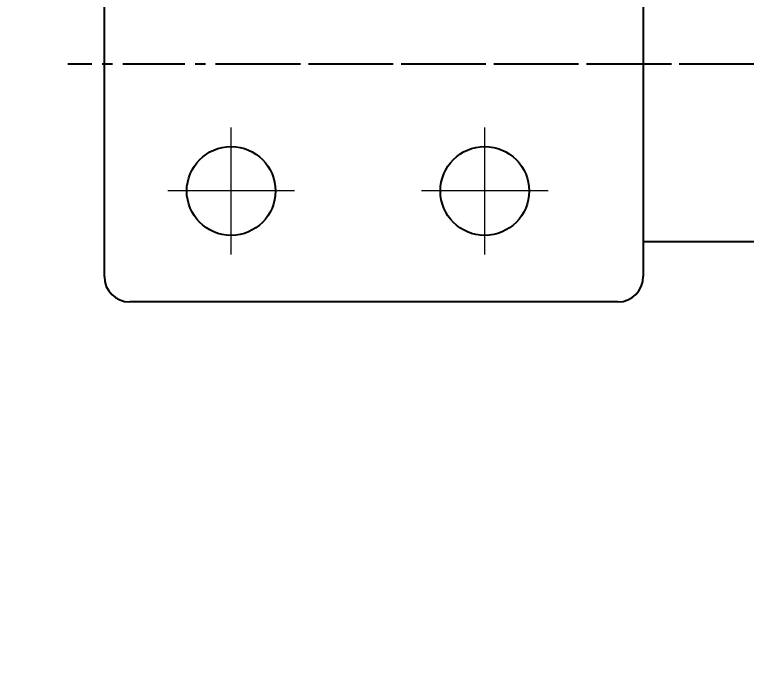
# Model space of a CAD drawing. Header units: inches. Extents: x 198356 to 209798, y -190593 to -183267.
# Drawn here: x 203670.3 to 203785.8, y -184497.5 to -184394.5 of the extents above; entities that cross this region are included whole.
import ezdxf

# ---------------------------------------------------------------- set-up
doc = ezdxf.new("R2010")
doc.units = ezdxf.units.IN
doc.header["$LTSCALE"] = 13
for name, pattern in [('CENTER', [50.8, 31.75, -6.35, 6.35, -6.35]), ('CENTER2', [1.125, 0.75, -0.125, 0.125, -0.125]), ('点画线', [18, 12, -2, 2, -2])]:
    doc.linetypes.add(name, pattern=pattern)
doc.layers.get('0').update_dxf_attribs({"color": 1, "linetype": 'CENTER'})
doc.layers.add('2细实线', color=3, linetype='Continuous', lineweight=20)
doc.layers.add('中心线层', color=1, linetype='点画线', lineweight=18)
doc.layers.add('中心线', color=1, linetype='CENTER2')
doc.layers.add('粗实线', color=4, linetype='Continuous')
doc.styles.get("Standard").update_dxf_attribs({"font": 'gbenor.shx', "bigfont": 'gbcbig.shx'})
doc.dimstyles.new('英寸 1-10', dxfattribs={"dimscale": 14, "dimtxt": 3.5, "dimasz": 2, "dimexe": 1.5, "dimexo": 0.5, "dimgap": 0.5, "dimtad": 1, "dimtoh": 1, "dimdec": 0, "dimdsep": 46, "dimtxsty": 'Standard', "dimcen": 2.5, "dimclrd": 3, "dimclre": 3, "dimclrt": 3, "dimadec": 0, "dimazin": 2, "dimtfac": 1, "dimtdec": 0, "dimtmove": 0, "dimatfit": 2, "dimfxl": 1, "dimarcsym": 0})

# ---------------------------------------------------------------- blocks, each defined once
blk = doc.blocks.new('*D101')
at = {"layer": '2细实线', "color": 3, "linetype": 'ByBlock', "lineweight": -2}
for p, q in [((204482.46, -183812.81), (204702.34, -183812.81)), ((204681.34, -183854.81), (204681.34, -185990.8)), ((204332.46, -186032.8), (204702.34, -186032.8)), ((201100.83, -188826.91), (201100.83, -188994.78)), ((199830.83, -188846.49), (199830.83, -188994.78)), ((201072.83, -188973.78), (199858.83, -188973.78))]:
    blk.add_line(p, q, dxfattribs=at)
at = {"layer": '2细实线', "color": 3, "linetype": 'ByBlock'}
for points in [[(204674.34, -183854.81), (204688.34, -183854.81), (204681.34, -183812.81)], [(204674.34, -185990.8), (204688.34, -185990.8), (204681.34, -186032.8)], [(199858.83, -188969.12), (199858.83, -188978.45), (199830.83, -188973.78)], [(201072.83, -188969.12), (201072.83, -188978.45), (201100.83, -188973.78)]]:
    blk.add_solid(points, dxfattribs=at)
at = {"layer": 'Defpoints', "color": 0, "linetype": 'ByBlock'}
for p in [(204475.46, -183812.81), (204325.46, -186032.8), (204681.34, -186032.8), (201100.83, -188819.91), (199830.83, -188839.49), (199830.83, -188973.78)]:
    blk.add_point(p, dxfattribs=at)
at = {"layer": '2细实线', "color": 3, "linetype": 'ByBlock', "insert": (204636.06, -185152.31), "char_height": 73.5, "attachment_point": 5, "rotation": 90}
blk.add_mtext('2220 [87]', dxfattribs=at)
at = {"layer": '2细实线', "color": 3, "linetype": 'ByBlock', "insert": (200465.83, -188941.26), "char_height": 49, "attachment_point": 5}
blk.add_mtext('1270 [50]', dxfattribs=at)

msp = doc.modelspace()

# ---------------------------------------------------------------- linework, layer by layer
for centre in [(203704.497, -184422.302), (203744.497, -184422.302)]:
    msp.add_circle(centre, 7)
at = {"layer": '中心线'}
for p, q in [((203784.926, -184402.302), (203678.725, -184402.302)), ((203773.927, -184402.302), (203706.986, -184402.302))]:
    msp.add_line(p, q, dxfattribs=at)
at = {"layer": '中心线层'}
for p, q in [((203704.497, -184432.302), (203704.497, -184412.302)), ((203744.497, -184432.302), (203744.497, -184412.302)), ((203714.497, -184422.302), (203694.497, -184422.302)), ((203754.497, -184422.302), (203734.497, -184422.302))]:
    msp.add_line(p, q, dxfattribs=at)
at = {"layer": '粗实线'}
for p, q in [((203684.497, -184435.802), (203684.497, -184368.802)), ((203769.497, -184368.802), (203769.497, -184435.802)), ((203902.464, -184402.301), (203778.464, -184402.301)), ((203787.464, -184430.302), (203769.497, -184430.302)), ((203765.497, -184439.802), (203688.497, -184439.802))]:
    msp.add_line(p, q, dxfattribs=at)
for centre, start, end in [((203688.497, -184435.802), 180, 270), ((203765.497, -184435.802), 270, 0)]:
    msp.add_arc(centre, 4, start, end, dxfattribs=at)

# ---------------------------------------------------------------- dimensions: what is measured, and where the dimension line sits
at = {"layer": '2细实线', "linetype": 'ByBlock'}
dim = msp.add_linear_dim(base=(204681.343, -186032.802), p1=(204475.464, -183812.807), p2=(204325.464, -186032.802), angle=90, dimstyle='英寸 1-10', override={"dimtxt": 5.25, "dimasz": 3}, dxfattribs=at)
dim.commit()
dim.dimension.update_dxf_attribs({"geometry": '*D101', "text_midpoint": (204681.343, -185152.306), "dimtype": 160})
dim = msp.add_linear_dim(base=(199830.829, -188973.785), p1=(201100.829, -188819.91), p2=(199830.829, -188839.487), dimstyle='英寸 1-10', dxfattribs=at)
dim.commit()
dim.dimension.update_dxf_attribs({"geometry": '*D101', "text_midpoint": (200465.829, -188941.264)})

doc.saveas('drawing.dxf')
